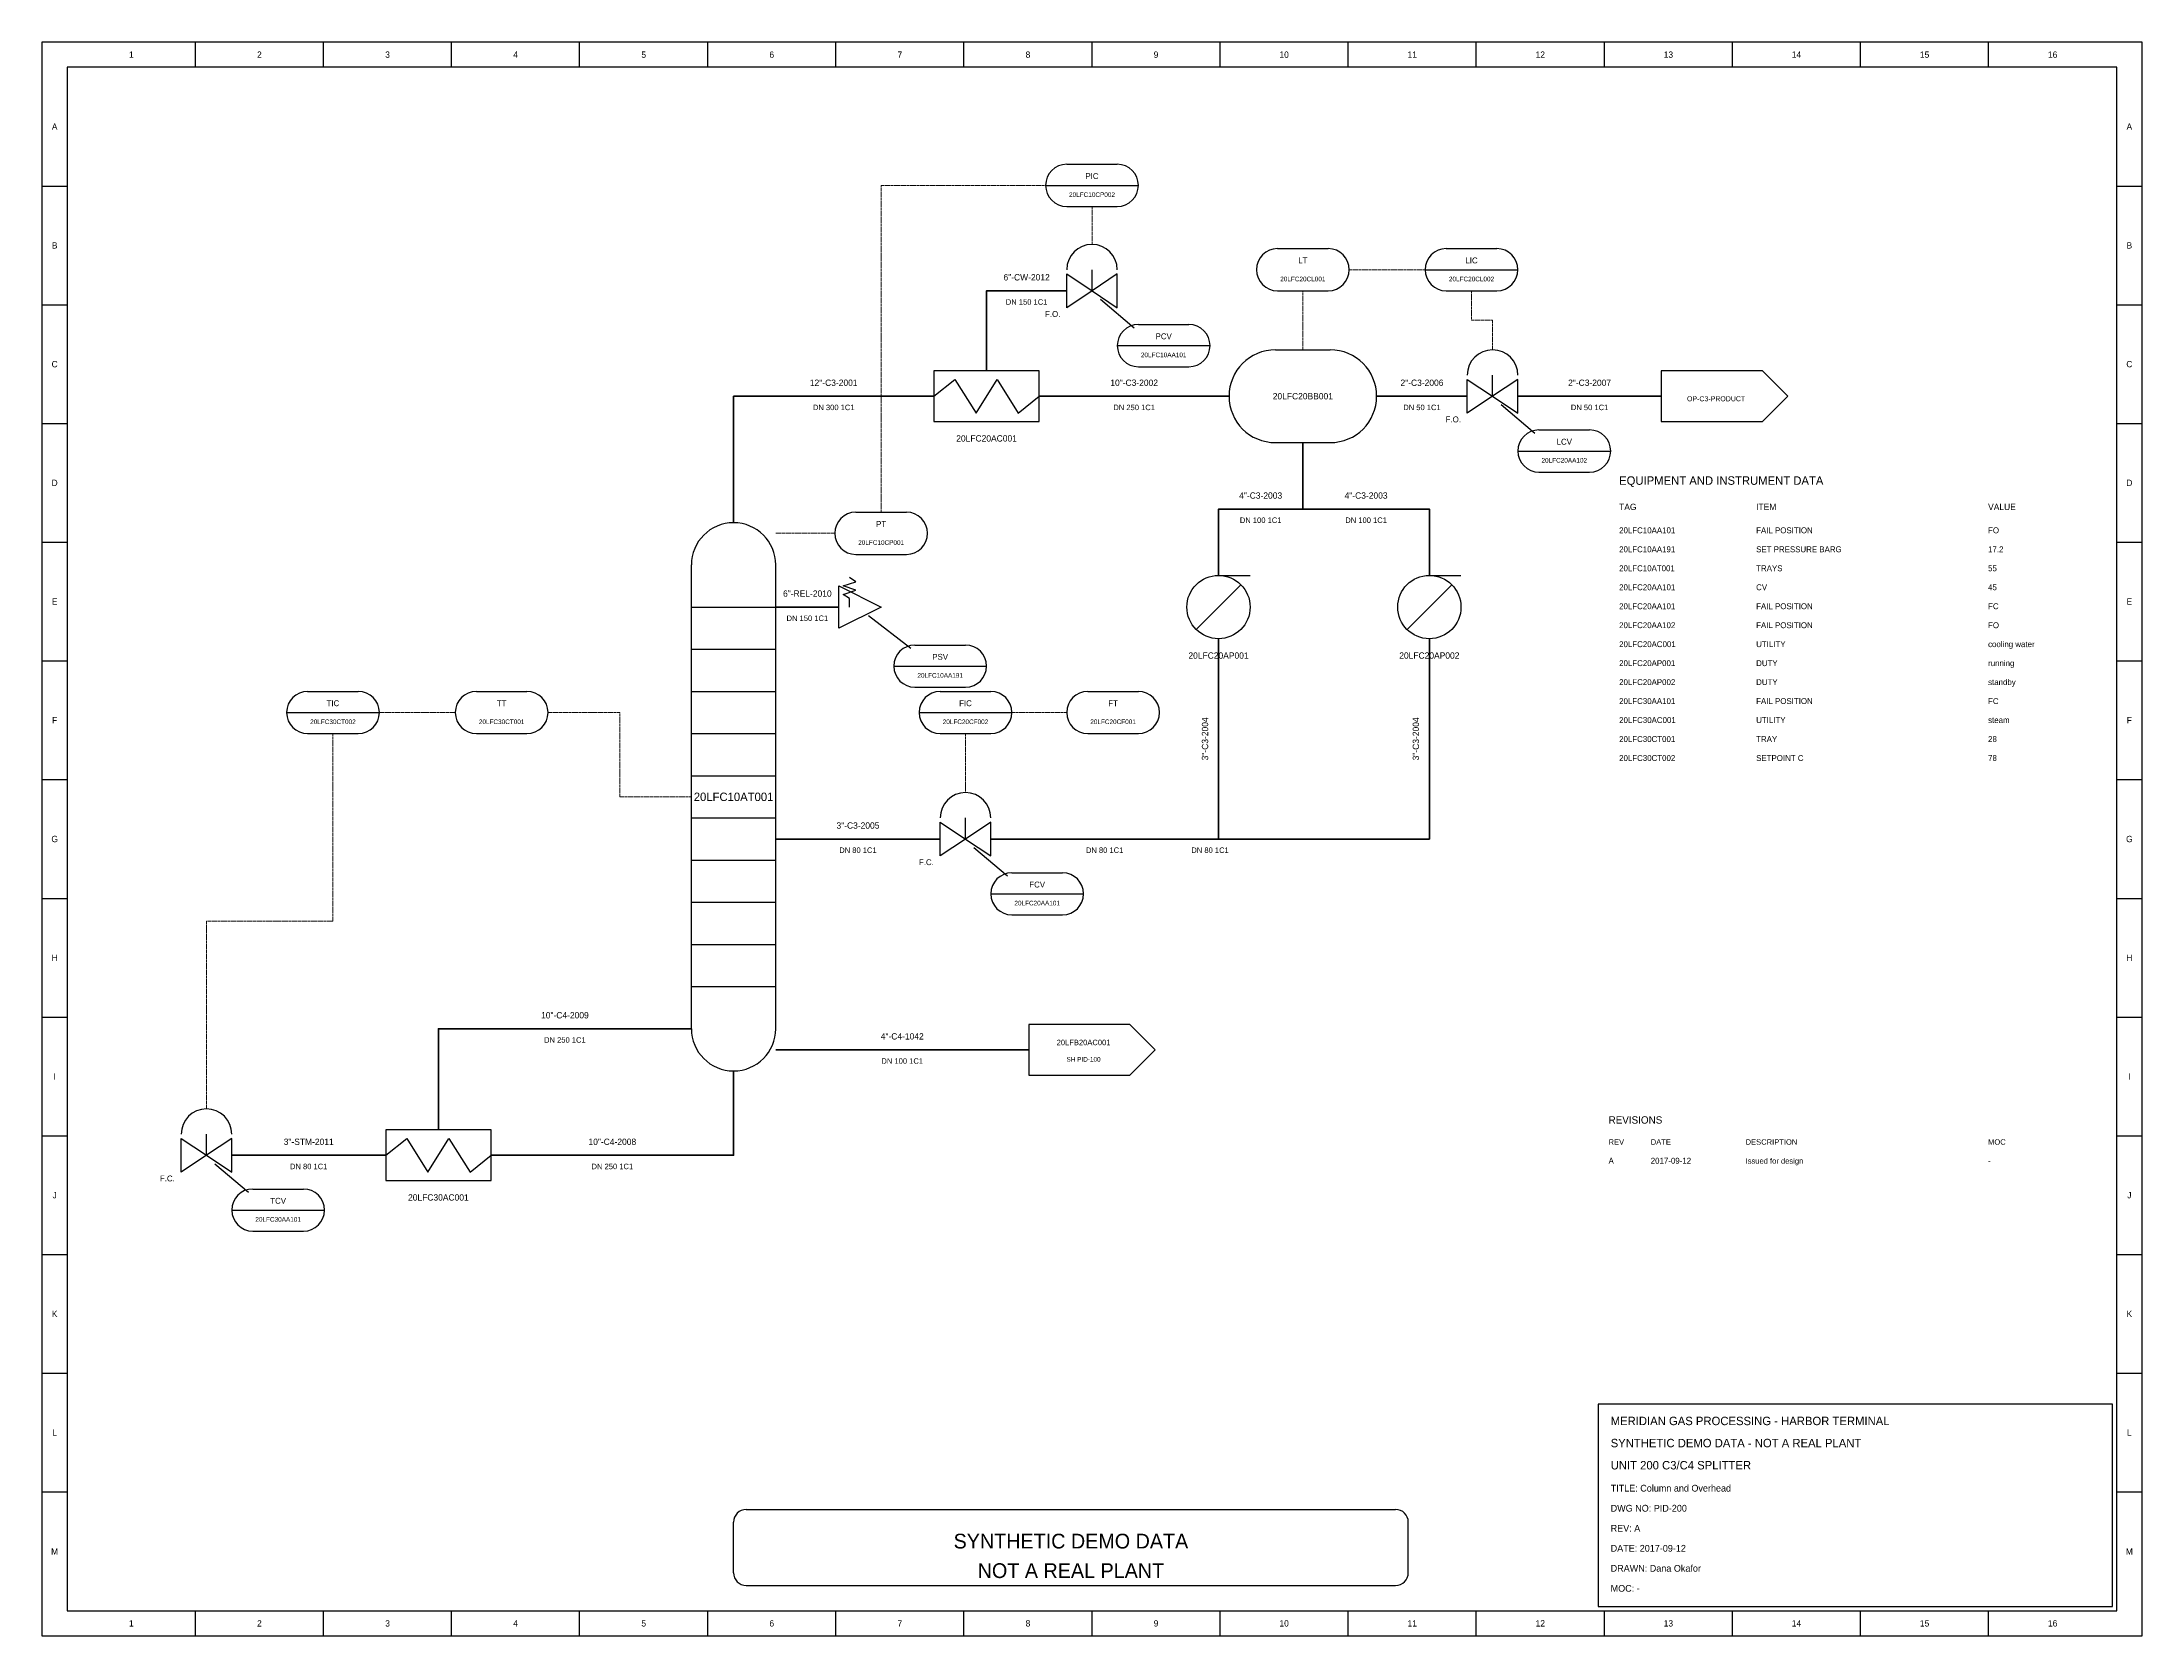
# Model space of a CAD drawing. Header units: metres. Extents: x 2 to 998, y 2 to 758.
import ezdxf
from ezdxf.enums import TextEntityAlignment as Align

# ---------------------------------------------------------------- set-up
doc = ezdxf.new("R2010")
doc.units = ezdxf.units.M
doc.linetypes.add('DASHED', pattern=[1.524, 1.27, -0.254])
for name, color, linetype in [('ANNOT', 7, 'Continuous'), ('FRAME', 8, 'Continuous'), ('LINENUM', 7, 'Continuous'), ('REVTABLE', 7, 'Continuous'), ('TABLE', 7, 'Continuous'), ('TITLE', 7, 'Continuous')]:
    doc.layers.add(name, color=color, linetype=linetype)
for name, color, linetype, lineweight in [('IMPULSE', 4, 'DASHED', 13), ('PROCESS', 7, 'Continuous', 50), ('RELIEF', 1, 'Continuous', 50), ('SIGNAL', 5, 'DASHED', 13), ('SYMBOLS', 7, 'Continuous', 25), ('UTILITY', 3, 'Continuous', 50)]:
    doc.layers.add(name, color=color, linetype=linetype, lineweight=lineweight)

# ---------------------------------------------------------------- blocks, each defined once
blk = doc.blocks.new('COLUMN')
at = {"layer": 'SYMBOLS'}
for p, q in [((-20, -110), (-20, 110)), ((20, -110), (20, 110))]:
    blk.add_line(p, q, dxfattribs=at)
at = {"layer": 'SYMBOLS', "color": 8}
for p, q in [((-20, 90), (20, 90)), ((-20, 70), (20, 70)), ((-20, 50), (20, 50)), ((-20, 30), (20, 30)), ((-20, 10), (20, 10)), ((-20, -10), (20, -10)), ((-20, -30), (20, -30)), ((-20, -50), (20, -50)), ((-20, -70), (20, -70)), ((-20, -90), (20, -90))]:
    blk.add_line(p, q, dxfattribs=at)
at = {"layer": 'SYMBOLS'}
for centre, start, end in [((0, 110), 0, 180), ((0, -110), 180, 360)]:
    blk.add_arc(centre, 20, start, end, dxfattribs=at)
blk.add_attdef('TAG', text='', height=4, dxfattribs=at).set_placement((0, 0), align=Align.MIDDLE_CENTER)
at = {"layer": 'SYMBOLS', "flags": 1}
blk.add_attdef('DESC', text='', height=3, dxfattribs=at).set_placement((0, 0), align=Align.MIDDLE_CENTER)
blk = doc.blocks.new('HEATEX')
at = {"layer": 'SYMBOLS'}
blk.add_lwpolyline([(-25, -12), (25, -12), (25, 12), (-25, 12)], close=True, dxfattribs=at)
blk.add_lwpolyline([(-25, 0), (-15, 8), (-5, -8), (5, 8), (15, -8), (25, 0)], dxfattribs=at)
at = {"layer": 'SYMBOLS', "flags": 1}
blk.add_attdef('DESC', text='', height=3, dxfattribs=at).set_placement((0, 0), align=Align.MIDDLE_CENTER)
at = {"layer": 'SYMBOLS'}
blk.add_attdef('TAG', text='', height=3, dxfattribs=at).set_placement((0, -20), align=Align.MIDDLE_CENTER)
blk = doc.blocks.new('VESSEL')
at = {"layer": 'SYMBOLS'}
for p, q in [((-13, 22), (13, 22)), ((-13, -22), (13, -22))]:
    blk.add_line(p, q, dxfattribs=at)
for centre, start, end in [((-13, 0), 90, 270), ((13, 0), 270, 90)]:
    blk.add_arc(centre, 22, start, end, dxfattribs=at)
at = {"layer": 'SYMBOLS', "flags": 1}
blk.add_attdef('DESC', text='', height=3, dxfattribs=at).set_placement((0, 0), align=Align.MIDDLE_CENTER)
at = {"layer": 'SYMBOLS'}
blk.add_attdef('TAG', text='', height=3, dxfattribs=at).set_placement((0, 0), align=Align.MIDDLE_CENTER)
blk = doc.blocks.new('PUMP')
at = {"layer": 'SYMBOLS'}
for p, q in [((-10.6, -10.6), (10.6, 10.6)), ((0, 15), (15, 15))]:
    blk.add_line(p, q, dxfattribs=at)
blk.add_circle((0, 0), 15, dxfattribs=at)
at = {"layer": 'SYMBOLS', "flags": 1}
blk.add_attdef('DESC', text='', height=3, dxfattribs=at).set_placement((0, 0), align=Align.MIDDLE_CENTER)
at = {"layer": 'SYMBOLS'}
blk.add_attdef('TAG', text='', height=3, dxfattribs=at).set_placement((0, -23), align=Align.MIDDLE_CENTER)
blk = doc.blocks.new('INSTR_XMTR')
at = {"layer": 'SYMBOLS'}
for p, q in [((-12, 10), (12, 10)), ((-12, -10), (12, -10))]:
    blk.add_line(p, q, dxfattribs=at)
for centre, start, end in [((-12, 0), 90, 270), ((12, 0), 270, 90)]:
    blk.add_arc(centre, 10, start, end, dxfattribs=at)
at = {"layer": 'SYMBOLS', "flags": 1}
blk.add_attdef('DESC', text='', height=3, dxfattribs=at).set_placement((0, 0), align=Align.MIDDLE_CENTER)
at = {"layer": 'SYMBOLS'}
for tag, height, p in [('ISA', 2.8, (0, 4.4)), ('TAG', 2.2, (0, -4.4))]:
    blk.add_attdef(tag, text='', height=height, dxfattribs=at).set_placement(p, align=Align.MIDDLE_CENTER)
blk = doc.blocks.new('INSTR_CTRL')
at = {"layer": 'SYMBOLS'}
for p, q in [((-12, 10), (12, 10)), ((-22, 0), (22, 0)), ((-12, -10), (12, -10))]:
    blk.add_line(p, q, dxfattribs=at)
for centre, start, end in [((-12, 0), 90, 270), ((12, 0), 270, 90)]:
    blk.add_arc(centre, 10, start, end, dxfattribs=at)
at = {"layer": 'SYMBOLS', "flags": 1}
blk.add_attdef('DESC', text='', height=3, dxfattribs=at).set_placement((0, 0), align=Align.MIDDLE_CENTER)
at = {"layer": 'SYMBOLS'}
for tag, height, p in [('ISA', 2.8, (0, 4.4)), ('TAG', 2.2, (0, -4.4))]:
    blk.add_attdef(tag, text='', height=height, dxfattribs=at).set_placement(p, align=Align.MIDDLE_CENTER)
blk = doc.blocks.new('CTRLVALVE')
at = {"layer": 'SYMBOLS'}
for p, q in [((0, 0), (0, 10)), ((4, -4), (20, -17.5)), ((22, -16), (46, -16)), ((12, -26), (56, -26)), ((22, -36), (46, -36))]:
    blk.add_line(p, q, dxfattribs=at)
for points in [[(-12, 8), (0, 0), (-12, -8)], [(12, 8), (0, 0), (12, -8)]]:
    blk.add_lwpolyline(points, close=True, dxfattribs=at)
for centre, radius, start, end in [((0, 10), 12, 0, 180), ((22, -26), 10, 90, 270), ((46, -26), 10, 270, 90)]:
    blk.add_arc(centre, radius, start, end, dxfattribs=at)
at = {"layer": 'SYMBOLS', "flags": 1}
blk.add_attdef('DESC', text='', height=3, dxfattribs=at).set_placement((0, 0), align=Align.MIDDLE_CENTER)
at = {"layer": 'SYMBOLS'}
for tag, height, p in [('TAG', 2.2, (34, -30.4)), ('ISA', 2.8, (34, -21.6))]:
    blk.add_attdef(tag, text='', height=height, dxfattribs=at).set_placement(p, align=Align.MIDDLE_CENTER)
blk = doc.blocks.new('RELIEFVALVE')
at = {"layer": 'SYMBOLS'}
for p, q in [((-5, 0), (-5, 4)), ((4, -4), (24, -19.5)), ((26, -18), (50, -18)), ((16, -28), (60, -28)), ((26, -38), (50, -38))]:
    blk.add_line(p, q, dxfattribs=at)
blk.add_lwpolyline([(-10, -10), (-10, 10), (10, 0)], close=True, dxfattribs=at)
blk.add_lwpolyline([(-5, 4), (-8, 6), (-2, 8), (-8, 10), (-2, 12), (-5, 14)], dxfattribs=at)
for centre, start, end in [((26, -28), 90, 270), ((50, -28), 270, 90)]:
    blk.add_arc(centre, 10, start, end, dxfattribs=at)
at = {"layer": 'SYMBOLS', "flags": 1}
blk.add_attdef('DESC', text='', height=3, dxfattribs=at).set_placement((0, 0), align=Align.MIDDLE_CENTER)
at = {"layer": 'SYMBOLS'}
for tag, height, p in [('ISA', 2.8, (38, -23.6)), ('TAG', 2.2, (38, -32.4))]:
    blk.add_attdef(tag, text='', height=height, dxfattribs=at).set_placement(p, align=Align.MIDDLE_CENTER)
blk = doc.blocks.new('OFFPAGE')
at = {"layer": 'SYMBOLS'}
blk.add_lwpolyline([(-30, -12), (18, -12), (30, 0), (18, 12), (-30, 12)], close=True, dxfattribs=at)
blk.add_attdef('TAG', text='', height=2.4, dxfattribs=at).set_placement((-4, -1.2), align=Align.MIDDLE_CENTER)
at = {"layer": 'SYMBOLS', "flags": 1}
blk.add_attdef('DESC', text='', height=3, dxfattribs=at).set_placement((0, 0), align=Align.MIDDLE_CENTER)
blk = doc.blocks.new('OFFPAGE_REF')
at = {"layer": 'SYMBOLS'}
blk.add_lwpolyline([(-30, -12), (18, -12), (30, 0), (18, 12), (-30, 12)], close=True, dxfattribs=at)
for tag, height, p in [('REF_TAG', 2.6, (-4, 3.5)), ('SHEET', 2.2, (-4, -4.5))]:
    blk.add_attdef(tag, text='', height=height, dxfattribs=at).set_placement(p, align=Align.MIDDLE_CENTER)

msp = doc.modelspace()

# ---------------------------------------------------------------- linework, layer by layer
at = {"layer": 'FRAME'}
for p, q in [((74.75, 746), (74.75, 758)), ((135.5, 746), (135.5, 758)), ((196.25, 746), (196.25, 758)), ((257, 746), (257, 758)), ((317.75, 746), (317.75, 758)), ((378.5, 746), (378.5, 758)), ((439.25, 746), (439.25, 758)), ((500, 746), (500, 758)), ((560.75, 746), (560.75, 758)), ((621.5, 746), (621.5, 758)), ((682.25, 746), (682.25, 758)), ((743, 746), (743, 758)), ((803.75, 746), (803.75, 758)), ((864.5, 746), (864.5, 758)), ((925.25, 746), (925.25, 758)), ((2, 689.69), (14, 689.69)), ((986, 689.69), (998, 689.69)), ((2, 633.38), (14, 633.38)), ((986, 633.38), (998, 633.38)), ((2, 577.08), (14, 577.08)), ((986, 577.08), (998, 577.08)), ((2, 520.77), (14, 520.77)), ((986, 520.77), (998, 520.77)), ((2, 464.46), (14, 464.46)), ((986, 464.46), (998, 464.46)), ((2, 408.15), (14, 408.15)), ((986, 408.15), (998, 408.15)), ((2, 351.85), (14, 351.85)), ((986, 351.85), (998, 351.85)), ((2, 295.54), (14, 295.54)), ((986, 295.54), (998, 295.54)), ((2, 239.23), (14, 239.23)), ((986, 239.23), (998, 239.23)), ((2, 182.92), (14, 182.92)), ((986, 182.92), (998, 182.92)), ((2, 126.62), (14, 126.62)), ((986, 126.62), (998, 126.62)), ((2, 70.31), (14, 70.31)), ((986, 70.31), (998, 70.31)), ((336, 62), (644, 62)), ((330, 32), (330, 56)), ((650, 32), (650, 56)), ((336, 26), (644, 26)), ((74.75, 2), (74.75, 14)), ((135.5, 2), (135.5, 14)), ((196.25, 2), (196.25, 14)), ((257, 2), (257, 14)), ((317.75, 2), (317.75, 14)), ((378.5, 2), (378.5, 14)), ((439.25, 2), (439.25, 14)), ((500, 2), (500, 14)), ((560.75, 2), (560.75, 14)), ((621.5, 2), (621.5, 14)), ((682.25, 2), (682.25, 14)), ((743, 2), (743, 14)), ((803.75, 2), (803.75, 14)), ((864.5, 2), (864.5, 14)), ((925.25, 2), (925.25, 14))]:
    msp.add_line(p, q, dxfattribs=at)
for points in [[(2, 2), (998, 2), (998, 758), (2, 758)], [(14, 14), (986, 14), (986, 746), (14, 746)]]:
    msp.add_lwpolyline(points, close=True, dxfattribs=at)
for centre, start, end in [((336, 56), 90, 180), ((644, 56), 0, 90), ((336, 32), 180, 270), ((644, 32), 270, 360)]:
    msp.add_arc(centre, 6, start, end, dxfattribs=at)
at = {"layer": 'IMPULSE'}
for points in [[(600, 612), (600, 640)], [(350, 525), (378, 525)], [(310, 400), (276, 400), (276, 440), (242, 440)]]:
    msp.add_lwpolyline(points, dxfattribs=at)
at = {"layer": 'PROCESS'}
for points in [[(330, 530), (330, 590), (425, 590)], [(475, 590), (565, 590)], [(635, 590), (678, 590)], [(702, 590), (770, 590)], [(600, 568), (600, 536.5), (560, 536.5), (560, 505)], [(600, 568), (600, 536.5), (660, 536.5), (660, 505)], [(560, 475), (560, 380), (452, 380)], [(660, 475), (660, 380), (452, 380)], [(428, 380), (350, 380)], [(190, 242), (190, 290), (310, 290)], [(350, 280), (470, 280)], [(330, 270), (330, 230), (215, 230)]]:
    msp.add_lwpolyline(points, dxfattribs=at)
at = {"layer": 'RELIEF'}
msp.add_lwpolyline([(350, 490), (380, 490)], dxfattribs=at)
at = {"layer": 'SIGNAL'}
for points in [[(400, 535), (400, 690), (478, 690)], [(500, 680), (500, 662)], [(622, 650), (658, 650)], [(680, 640), (680, 626), (690, 626), (690, 612)], [(198, 440), (162, 440)], [(488, 440), (462, 440)], [(140, 430), (140, 341), (80, 341), (80, 252)], [(440, 430), (440, 402)]]:
    msp.add_lwpolyline(points, dxfattribs=at)
at = {"layer": 'TITLE'}
msp.add_lwpolyline([(740, 16), (984, 16), (984, 112), (740, 112)], close=True, dxfattribs=at)
at = {"layer": 'UTILITY'}
for points in [[(488, 640), (450, 640), (450, 602)], [(92, 230), (165, 230)]]:
    msp.add_lwpolyline(points, dxfattribs=at)

# ---------------------------------------------------------------- block references
at = {"layer": 'SYMBOLS'}
for name, p, values in [('INSTR_CTRL', (500, 690), {'ISA': 'PIC', 'TAG': '20LFC10CP002'}), ('CTRLVALVE', (500, 640), {'ISA': 'PCV', 'TAG': '20LFC10AA101'}), ('INSTR_XMTR', (600, 650), {'ISA': 'LT', 'TAG': '20LFC20CL001'}), ('INSTR_CTRL', (680, 650), {'ISA': 'LIC', 'TAG': '20LFC20CL002'}), ('VESSEL', (600, 590), {'TAG': '20LFC20BB001'}), ('CTRLVALVE', (690, 590), {'ISA': 'LCV', 'TAG': '20LFC20AA102'}), ('HEATEX', (450, 590), {'TAG': '20LFC20AC001'}), ('OFFPAGE', (800, 590), {'TAG': 'OP-C3-PRODUCT'}), ('COLUMN', (330, 400), {'TAG': '20LFC10AT001'}), ('INSTR_XMTR', (400, 525), {'ISA': 'PT', 'TAG': '20LFC10CP001'}), ('RELIEFVALVE', (390, 490), {'ISA': 'PSV', 'TAG': '20LFC10AA191'}), ('PUMP', (560, 490), {'TAG': '20LFC20AP001'}), ('PUMP', (660, 490), {'TAG': '20LFC20AP002'}), ('INSTR_CTRL', (140, 440), {'ISA': 'TIC', 'TAG': '20LFC30CT002'}), ('INSTR_XMTR', (220, 440), {'ISA': 'TT', 'TAG': '20LFC30CT001'}), ('INSTR_CTRL', (440, 440), {'ISA': 'FIC', 'TAG': '20LFC20CF002'}), ('INSTR_XMTR', (510, 440), {'ISA': 'FT', 'TAG': '20LFC20CF001'}), ('CTRLVALVE', (440, 380), {'ISA': 'FCV', 'TAG': '20LFC20AA101'}), ('OFFPAGE_REF', (500, 280), {'REF_TAG': '20LFB20AC001', 'SHEET': 'SH PID-100'}), ('CTRLVALVE', (80, 230), {'ISA': 'TCV', 'TAG': '20LFC30AA101'}), ('HEATEX', (190, 230), {'TAG': '20LFC30AC001'})]:
    msp.add_blockref(name, p, dxfattribs=at).add_auto_attribs(values)

# ---------------------------------------------------------------- texts
at = {"layer": 'ANNOT'}
for s, p in [('DN 150 1C1', (469, 636)), ('DN 300 1C1', (377.5, 586)), ('DN 250 1C1', (520, 586)), ('DN 50 1C1', (656.5, 586)), ('DN 50 1C1', (736, 586)), ('DN 100 1C1', (580, 532.5)), ('DN 100 1C1', (630, 532.5)), ('DN 150 1C1', (365, 486)), ('DN 80 1C1', (389, 376)), ('DN 80 1C1', (506, 376)), ('DN 80 1C1', (556, 376)), ('DN 250 1C1', (250, 286)), ('DN 100 1C1', (410, 276)), ('DN 80 1C1', (128.5, 226)), ('DN 250 1C1', (272.5, 226))]:
    msp.add_text(s, height=2.6, dxfattribs=at).set_placement(p, align=Align.TOP_CENTER)
for s, p in [('F.O.', (485, 629)), ('F.O.', (675, 579)), ('F.C.', (425, 369)), ('F.C.', (65, 219))]:
    msp.add_text(s, height=2.8, dxfattribs=at).set_placement(p, align=Align.MIDDLE_RIGHT)
at = {"layer": 'FRAME'}
for s, height, p in [('1', 3, (44.38, 752)), ('2', 3, (105.12, 752)), ('3', 3, (165.88, 752)), ('4', 3, (226.62, 752)), ('5', 3, (287.38, 752)), ('6', 3, (348.12, 752)), ('7', 3, (408.88, 752)), ('8', 3, (469.62, 752)), ('9', 3, (530.38, 752)), ('10', 3, (591.12, 752)), ('11', 3, (651.88, 752)), ('12', 3, (712.62, 752)), ('13', 3, (773.38, 752)), ('14', 3, (834.12, 752)), ('15', 3, (894.88, 752)), ('16', 3, (955.62, 752)), ('A', 3, (8, 717.85)), ('A', 3, (992, 717.85)), ('B', 3, (8, 661.54)), ('B', 3, (992, 661.54)), ('C', 3, (8, 605.23)), ('C', 3, (992, 605.23)), ('D', 3, (8, 548.92)), ('D', 3, (992, 548.92)), ('E', 3, (8, 492.62)), ('E', 3, (992, 492.62)), ('F', 3, (8, 436.31)), ('F', 3, (992, 436.31)), ('G', 3, (8, 380)), ('G', 3, (992, 380)), ('H', 3, (8, 323.69)), ('H', 3, (992, 323.69)), ('I', 3, (8, 267.38)), ('I', 3, (992, 267.38)), ('J', 3, (8, 211.08)), ('J', 3, (992, 211.08)), ('K', 3, (8, 154.77)), ('K', 3, (992, 154.77)), ('L', 3, (8, 98.46)), ('L', 3, (992, 98.46)), ('SYNTHETIC DEMO DATA', 7, (490, 47)), ('M', 3, (8, 42.15)), ('M', 3, (992, 42.15)), ('NOT A REAL PLANT', 7, (490, 33)), ('1', 3, (44.38, 8)), ('2', 3, (105.12, 8)), ('3', 3, (165.88, 8)), ('4', 3, (226.62, 8)), ('5', 3, (287.38, 8)), ('6', 3, (348.12, 8)), ('7', 3, (408.88, 8)), ('8', 3, (469.62, 8)), ('9', 3, (530.38, 8)), ('10', 3, (591.12, 8)), ('11', 3, (651.88, 8)), ('12', 3, (712.62, 8)), ('13', 3, (773.38, 8)), ('14', 3, (834.12, 8)), ('15', 3, (894.88, 8)), ('16', 3, (955.62, 8))]:
    msp.add_text(s, height=height, dxfattribs=at).set_placement(p, align=Align.MIDDLE_CENTER)
at = {"layer": 'LINENUM'}
for s, p in [('6"-CW-2012', (469, 644)), ('12"-C3-2001', (377.5, 594)), ('10"-C3-2002', (520, 594)), ('2"-C3-2006', (656.5, 594)), ('2"-C3-2007', (736, 594)), ('4"-C3-2003', (580, 540.5)), ('4"-C3-2003', (630, 540.5)), ('6"-REL-2010', (365, 494)), ('3"-C3-2005', (389, 384)), ('10"-C4-2009', (250, 294)), ('4"-C4-1042', (410, 284)), ('3"-STM-2011', (128.5, 234)), ('10"-C4-2008', (272.5, 234))]:
    msp.add_text(s, height=3, dxfattribs=at).set_placement(p, align=Align.BOTTOM_CENTER)
for p in [(556, 427.5), (656, 427.5)]:
    msp.add_text('3"-C3-2004', height=3, rotation=90, dxfattribs=at).set_placement(p, align=Align.BOTTOM_CENTER)
at = {"layer": 'REVTABLE'}
for s, height, p in [('REVISIONS', 3.5, (745, 245)), ('A', 2.8, (745, 226)), ('2017-09-12', 2.8, (765, 226)), ('Issued for design', 2.6, (810, 226)), ('-', 2.8, (925, 226))]:
    msp.add_text(s, height=height, dxfattribs=at).set_placement(p)
at = {"layer": 'REVTABLE', "color": 8}
for s, p in [('REV', (745, 235)), ('DATE', (765, 235)), ('DESCRIPTION', (810, 235)), ('MOC', (925, 235))]:
    msp.add_text(s, height=2.6, dxfattribs=at).set_placement(p)
at = {"layer": 'TABLE'}
for s, height, p in [('EQUIPMENT AND INSTRUMENT DATA', 4, (750, 548)), ('20LFC10AA101', 2.8, (750, 525)), ('20LFC10AA191', 2.8, (750, 516)), ('SET PRESSURE BARG', 2.8, (815, 516)), ('FAIL POSITION', 2.8, (815, 525)), ('17.2', 2.8, (925, 516)), ('FO', 2.8, (925, 525)), ('20LFC10AT001', 2.8, (750, 507)), ('TRAYS', 2.8, (815, 507)), ('55', 2.8, (925, 507)), ('20LFC20AA101', 2.8, (750, 498)), ('CV', 2.8, (815, 498)), ('45', 2.8, (925, 498)), ('20LFC20AA101', 2.8, (750, 489)), ('FAIL POSITION', 2.8, (815, 489)), ('FC', 2.8, (925, 489)), ('20LFC20AA102', 2.8, (750, 480)), ('FAIL POSITION', 2.8, (815, 480)), ('FO', 2.8, (925, 480)), ('20LFC20AC001', 2.8, (750, 471)), ('UTILITY', 2.8, (815, 471)), ('cooling water', 2.8, (925, 471)), ('20LFC20AP001', 2.8, (750, 462)), ('DUTY', 2.8, (815, 462)), ('running', 2.8, (925, 462)), ('20LFC20AP002', 2.8, (750, 453)), ('DUTY', 2.8, (815, 453)), ('standby', 2.8, (925, 453)), ('20LFC30AA101', 2.8, (750, 444)), ('FAIL POSITION', 2.8, (815, 444)), ('FC', 2.8, (925, 444)), ('20LFC30AC001', 2.8, (750, 435)), ('20LFC30CT001', 2.8, (750, 426)), ('TRAY', 2.8, (815, 426)), ('UTILITY', 2.8, (815, 435)), ('steam', 2.8, (925, 435)), ('28', 2.8, (925, 426)), ('20LFC30CT002', 2.8, (750, 417)), ('SETPOINT C', 2.8, (815, 417)), ('78', 2.8, (925, 417))]:
    msp.add_text(s, height=height, dxfattribs=at).set_placement(p)
at = {"layer": 'TABLE', "color": 8}
for s, p in [('TAG', (750, 536)), ('ITEM', (815, 536)), ('VALUE', (925, 536))]:
    msp.add_text(s, height=3, dxfattribs=at).set_placement(p)
at = {"layer": 'TITLE'}
for s, height, p in [('MERIDIAN GAS PROCESSING - HARBOR TERMINAL', 4, (746, 102)), ('SYNTHETIC DEMO DATA - NOT A REAL PLANT', 4, (746, 91.5)), ('UNIT 200 C3/C4 SPLITTER', 4, (746, 81)), ('TITLE: Column and Overhead', 3.2, (746, 70.5)), ('DWG NO: PID-200', 3.2, (746, 61)), ('REV: A', 3.2, (746, 51.5)), ('DATE: 2017-09-12', 3.2, (746, 42)), ('DRAWN: Dana Okafor', 3.2, (746, 32.5)), ('MOC: -', 3.2, (746, 23))]:
    msp.add_text(s, height=height, dxfattribs=at).set_placement(p)

doc.saveas('drawing.dxf')
